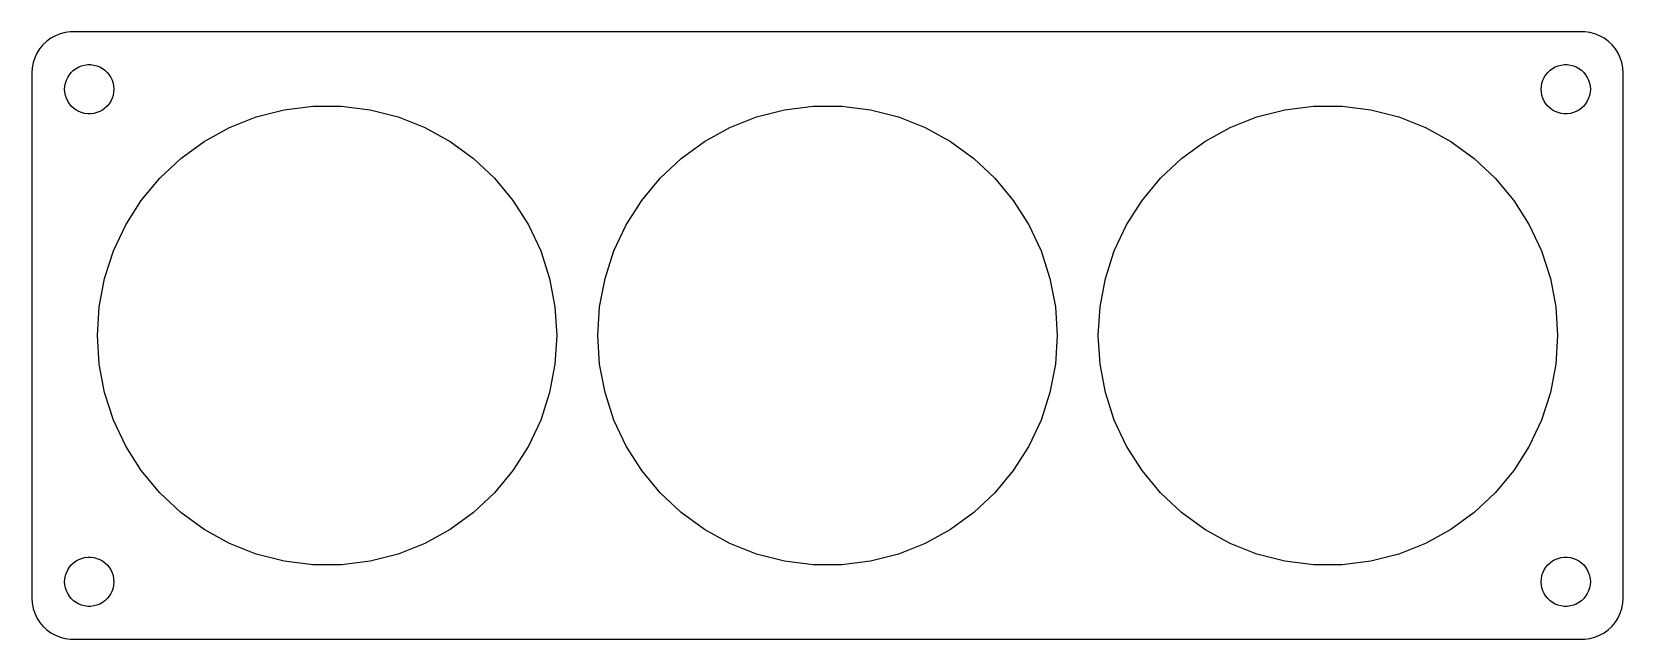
# Model space of a CAD drawing. Header units: metres. Extents: x -97 to 97, y -37 to 37.
import ezdxf

# ---------------------------------------------------------------- set-up
doc = ezdxf.new("R2010")
doc.units = ezdxf.units.M

msp = doc.modelspace()

# ---------------------------------------------------------------- linework, layer by layer
for p, q in [((-92.9369, 36.9114), (-93.5451, 36.7553)), ((-92.3139, 36.9901), (-92.9369, 36.9114)), ((92.3139, 36.9901), (-92.3139, 36.9901)), ((92.9369, 36.9114), (92.3139, 36.9901)), ((93.5451, 36.7553), (92.9369, 36.9114)), ((-96.0451, 34.9389), (-96.3815, 34.4088)), ((-95.6448, 35.4227), (-96.0451, 34.9389)), ((-95.1871, 35.8526), (-95.6448, 35.4227)), ((-94.6791, 36.2216), (-95.1871, 35.8526)), ((-94.1289, 36.5241), (-94.6791, 36.2216)), ((-93.5451, 36.7553), (-94.1289, 36.5241)), ((94.1289, 36.5241), (93.5451, 36.7553)), ((94.6791, 36.2216), (94.1289, 36.5241)), ((95.1871, 35.8526), (94.6791, 36.2216)), ((95.6448, 35.4227), (95.1871, 35.8526)), ((96.0451, 34.9389), (95.6448, 35.4227)), ((96.3815, 34.4088), (96.0451, 34.9389)), ((-96.8429, 33.2434), (-96.9606, 32.6267)), ((-96.6489, 33.8406), (-96.8429, 33.2434)), ((-96.3815, 34.4088), (-96.6489, 33.8406)), ((-90.5621, 32.9469), (-90.1884, 32.9941)), ((-90.1884, 32.9941), (-89.8116, 32.9941)), ((-89.8116, 32.9941), (-89.4379, 32.9469)), ((89.4379, 32.9469), (89.8116, 32.9941)), ((89.8116, 32.9941), (90.1884, 32.9941)), ((90.1884, 32.9941), (90.5621, 32.9469)), ((96.6489, 33.8406), (96.3815, 34.4088)), ((96.8429, 33.2434), (96.6489, 33.8406)), ((96.9606, 32.6267), (96.8429, 33.2434)), ((-96.9606, 32.6267), (-97, 32)), ((-97, 32), (-97, -32)), ((-92.9057, 30.7461), (-92.7893, 31.1044)), ((-92.7893, 31.1044), (-92.6289, 31.4453)), ((-92.6289, 31.4453), (-92.427, 31.7634)), ((-92.427, 31.7634), (-92.1869, 32.0536)), ((-92.1869, 32.0536), (-91.9123, 32.3115)), ((-91.9123, 32.3115), (-91.6075, 32.533)), ((-91.6075, 32.533), (-91.2773, 32.7145)), ((-91.2773, 32.7145), (-90.927, 32.8532)), ((-90.927, 32.8532), (-90.5621, 32.9469)), ((-89.4379, 32.9469), (-89.073, 32.8532)), ((-89.073, 32.8532), (-88.7227, 32.7145)), ((-88.7227, 32.7145), (-88.3925, 32.533)), ((-88.3925, 32.533), (-88.0877, 32.3115)), ((-88.0877, 32.3115), (-87.8131, 32.0536)), ((-87.8131, 32.0536), (-87.573, 31.7634)), ((-87.573, 31.7634), (-87.3711, 31.4453)), ((-87.3711, 31.4453), (-87.2107, 31.1044)), ((-87.2107, 31.1044), (-87.0943, 30.7461)), ((87.0943, 30.7461), (87.2107, 31.1044)), ((87.2107, 31.1044), (87.3711, 31.4453)), ((87.3711, 31.4453), (87.573, 31.7634)), ((87.573, 31.7634), (87.8131, 32.0536)), ((87.8131, 32.0536), (88.0877, 32.3115)), ((88.0877, 32.3115), (88.3925, 32.533)), ((88.3925, 32.533), (88.7227, 32.7145)), ((88.7227, 32.7145), (89.073, 32.8532)), ((89.073, 32.8532), (89.4379, 32.9469)), ((90.5621, 32.9469), (90.927, 32.8532)), ((90.927, 32.8532), (91.2773, 32.7145)), ((91.2773, 32.7145), (91.6075, 32.533)), ((91.6075, 32.533), (91.9123, 32.3115)), ((91.9123, 32.3115), (92.1869, 32.0536)), ((92.1869, 32.0536), (92.427, 31.7634)), ((92.427, 31.7634), (92.6289, 31.4453)), ((92.6289, 31.4453), (92.7893, 31.1044)), ((92.7893, 31.1044), (92.9057, 30.7461)), ((97, 32), (96.9606, 32.6267)), ((97, -32), (97, 32)), ((-93, 30), (-92.9763, 30.376)), ((-92.9763, 29.624), (-93, 30)), ((-92.9763, 30.376), (-92.9057, 30.7461)), ((-92.9057, 29.2539), (-92.9763, 29.624)), ((-92.7893, 28.8956), (-92.9057, 29.2539)), ((-87.0943, 29.2539), (-87.2107, 28.8956)), ((-87.0943, 30.7461), (-87.0237, 30.376)), ((-87.0237, 29.624), (-87.0943, 29.2539)), ((-87.0237, 30.376), (-87, 30)), ((-87, 30), (-87.0237, 29.624)), ((87, 30), (87.0237, 30.376)), ((87.0237, 29.624), (87, 30)), ((87.0237, 30.376), (87.0943, 30.7461)), ((87.0943, 29.2539), (87.0237, 29.624)), ((87.2107, 28.8956), (87.0943, 29.2539)), ((92.9057, 29.2539), (92.7893, 28.8956)), ((92.9057, 30.7461), (92.9763, 30.376)), ((92.9763, 29.624), (92.9057, 29.2539)), ((92.9763, 30.376), (93, 30)), ((93, 30), (92.9763, 29.624)), ((-92.6289, 28.5547), (-92.7893, 28.8956)), ((-92.427, 28.2366), (-92.6289, 28.5547)), ((-92.1869, 27.9464), (-92.427, 28.2366)), ((-91.9123, 27.6884), (-92.1869, 27.9464)), ((-91.6075, 27.467), (-91.9123, 27.6884)), ((-91.2773, 27.2855), (-91.6075, 27.467)), ((-90.927, 27.1468), (-91.2773, 27.2855)), ((-88.7227, 27.2855), (-89.073, 27.1468)), ((-88.3925, 27.467), (-88.7227, 27.2855)), ((-88.0877, 27.6884), (-88.3925, 27.467)), ((-87.8131, 27.9464), (-88.0877, 27.6884)), ((-87.573, 28.2366), (-87.8131, 27.9464)), ((-87.3711, 28.5547), (-87.573, 28.2366)), ((-87.2107, 28.8956), (-87.3711, 28.5547)), ((-69.6525, 26.6296), (-66.2467, 27.504)), ((-66.2467, 27.504), (-62.7581, 27.9447)), ((-62.7581, 27.9447), (-59.2419, 27.9447)), ((-59.2419, 27.9447), (-55.7533, 27.504)), ((-55.7533, 27.504), (-52.3475, 26.6296)), ((-8.65247, 26.6296), (-5.24667, 27.504)), ((-5.24667, 27.504), (-1.75813, 27.9447)), ((-1.75813, 27.9447), (1.75813, 27.9447)), ((1.75813, 27.9447), (5.24667, 27.504)), ((5.24667, 27.504), (8.65247, 26.6296)), ((52.3475, 26.6296), (55.7533, 27.504)), ((55.7533, 27.504), (59.2419, 27.9447)), ((59.2419, 27.9447), (62.7581, 27.9447)), ((62.7581, 27.9447), (66.2467, 27.504)), ((66.2467, 27.504), (69.6525, 26.6296)), ((87.3711, 28.5547), (87.2107, 28.8956)), ((87.573, 28.2366), (87.3711, 28.5547)), ((87.8131, 27.9464), (87.573, 28.2366)), ((88.0877, 27.6884), (87.8131, 27.9464)), ((88.3925, 27.467), (88.0877, 27.6884)), ((88.7227, 27.2855), (88.3925, 27.467)), ((89.073, 27.1468), (88.7227, 27.2855)), ((91.2773, 27.2855), (90.927, 27.1468)), ((91.6075, 27.467), (91.2773, 27.2855)), ((91.9123, 27.6884), (91.6075, 27.467)), ((92.1869, 27.9464), (91.9123, 27.6884)), ((92.427, 28.2366), (92.1869, 27.9464)), ((92.6289, 28.5547), (92.427, 28.2366)), ((92.7893, 28.8956), (92.6289, 28.5547)), ((-90.5621, 27.0531), (-90.927, 27.1468)), ((-90.1884, 27.0059), (-90.5621, 27.0531)), ((-89.8116, 27.0059), (-90.1884, 27.0059)), ((-89.4379, 27.0531), (-89.8116, 27.0059)), ((-89.073, 27.1468), (-89.4379, 27.0531)), ((-76.0031, 23.6412), (-72.9218, 25.3351)), ((-72.9218, 25.3351), (-69.6525, 26.6296)), ((-52.3475, 26.6296), (-49.0782, 25.3351)), ((-49.0782, 25.3351), (-45.9968, 23.6412)), ((-15.0031, 23.6412), (-11.9218, 25.3351)), ((-11.9218, 25.3351), (-8.65247, 26.6296)), ((8.65247, 26.6296), (11.9218, 25.3351)), ((11.9218, 25.3351), (15.0031, 23.6412)), ((45.9968, 23.6412), (49.0782, 25.3351)), ((49.0782, 25.3351), (52.3475, 26.6296)), ((69.6525, 26.6296), (72.9218, 25.3351)), ((72.9218, 25.3351), (76.0031, 23.6412)), ((89.4379, 27.0531), (89.073, 27.1468)), ((89.8116, 27.0059), (89.4379, 27.0531)), ((90.1884, 27.0059), (89.8116, 27.0059)), ((90.5621, 27.0531), (90.1884, 27.0059)), ((90.927, 27.1468), (90.5621, 27.0531)), ((-78.8479, 21.5744), (-76.0031, 23.6412)), ((-45.9968, 23.6412), (-43.1521, 21.5744)), ((-17.8479, 21.5744), (-15.0031, 23.6412)), ((15.0031, 23.6412), (17.8479, 21.5744)), ((43.1521, 21.5744), (45.9968, 23.6412)), ((76.0031, 23.6412), (78.8479, 21.5744)), ((-81.4111, 19.1673), (-78.8479, 21.5744)), ((-43.1521, 21.5744), (-40.5889, 19.1673)), ((-20.4111, 19.1673), (-17.8479, 21.5744)), ((17.8479, 21.5744), (20.4111, 19.1673)), ((40.5889, 19.1673), (43.1521, 21.5744)), ((78.8479, 21.5744), (81.4111, 19.1673)), ((-83.6525, 16.458), (-81.4111, 19.1673)), ((-40.5889, 19.1673), (-38.3475, 16.458)), ((-22.6525, 16.458), (-20.4111, 19.1673)), ((20.4111, 19.1673), (22.6525, 16.458)), ((38.3475, 16.458), (40.5889, 19.1673)), ((81.4111, 19.1673), (83.6525, 16.458)), ((-85.5366, 13.4891), (-83.6525, 16.458)), ((-38.3475, 16.458), (-36.4634, 13.4891)), ((-24.5366, 13.4891), (-22.6525, 16.458)), ((22.6525, 16.458), (24.5366, 13.4891)), ((36.4634, 13.4891), (38.3475, 16.458)), ((83.6525, 16.458), (85.5366, 13.4891)), ((-87.0337, 10.3075), (-85.5366, 13.4891)), ((-36.4634, 13.4891), (-34.9662, 10.3075)), ((-26.0337, 10.3075), (-24.5366, 13.4891)), ((24.5366, 13.4891), (26.0337, 10.3075)), ((34.9662, 10.3075), (36.4634, 13.4891)), ((85.5366, 13.4891), (87.0337, 10.3075)), ((-88.1203, 6.9633), (-87.0337, 10.3075)), ((-34.9662, 10.3075), (-33.8797, 6.9633)), ((-27.1203, 6.9633), (-26.0337, 10.3075)), ((26.0337, 10.3075), (27.1203, 6.9633)), ((33.8797, 6.9633), (34.9662, 10.3075)), ((87.0337, 10.3075), (88.1203, 6.9633)), ((-88.7792, 3.50932), (-88.1203, 6.9633)), ((-33.8797, 6.9633), (-33.2208, 3.50932)), ((-27.7792, 3.50932), (-27.1203, 6.9633)), ((27.1203, 6.9633), (27.7792, 3.50932)), ((33.2208, 3.50932), (33.8797, 6.9633)), ((88.1203, 6.9633), (88.7792, 3.50932)), ((-89, 0), (-88.7792, 3.50932)), ((-33.2208, 3.50932), (-33, 0)), ((-28, 0), (-27.7792, 3.50932)), ((27.7792, 3.50932), (28, 0)), ((33, 0), (33.2208, 3.50932)), ((88.7792, 3.50932), (89, 0)), ((-88.7792, -3.50932), (-89, 0)), ((-33, 0), (-33.2208, -3.50932)), ((-27.7792, -3.50932), (-28, 0)), ((28, 0), (27.7792, -3.50932)), ((33.2208, -3.50932), (33, 0)), ((89, 0), (88.7792, -3.50932)), ((-88.1203, -6.9633), (-88.7792, -3.50932)), ((-33.2208, -3.50932), (-33.8797, -6.9633)), ((-27.1203, -6.9633), (-27.7792, -3.50932)), ((27.7792, -3.50932), (27.1203, -6.9633)), ((33.8797, -6.9633), (33.2208, -3.50932)), ((88.7792, -3.50932), (88.1203, -6.9633)), ((-87.0337, -10.3075), (-88.1203, -6.9633)), ((-33.8797, -6.9633), (-34.9662, -10.3075)), ((-26.0337, -10.3075), (-27.1203, -6.9633)), ((27.1203, -6.9633), (26.0337, -10.3075)), ((34.9662, -10.3075), (33.8797, -6.9633)), ((88.1203, -6.9633), (87.0337, -10.3075)), ((-85.5366, -13.4891), (-87.0337, -10.3075)), ((-34.9662, -10.3075), (-36.4634, -13.4891)), ((-24.5366, -13.4891), (-26.0337, -10.3075)), ((26.0337, -10.3075), (24.5366, -13.4891)), ((36.4634, -13.4891), (34.9662, -10.3075)), ((87.0337, -10.3075), (85.5366, -13.4891)), ((-83.6525, -16.458), (-85.5366, -13.4891)), ((-36.4634, -13.4891), (-38.3475, -16.458)), ((-22.6525, -16.458), (-24.5366, -13.4891)), ((24.5366, -13.4891), (22.6525, -16.458)), ((38.3475, -16.458), (36.4634, -13.4891)), ((85.5366, -13.4891), (83.6525, -16.458)), ((-81.4111, -19.1673), (-83.6525, -16.458)), ((-38.3475, -16.458), (-40.5889, -19.1673)), ((-20.4111, -19.1673), (-22.6525, -16.458)), ((22.6525, -16.458), (20.4111, -19.1673)), ((40.5889, -19.1673), (38.3475, -16.458)), ((83.6525, -16.458), (81.4111, -19.1673)), ((-78.8479, -21.5744), (-81.4111, -19.1673)), ((-40.5889, -19.1673), (-43.1521, -21.5744)), ((-17.8479, -21.5744), (-20.4111, -19.1673)), ((20.4111, -19.1673), (17.8479, -21.5744)), ((43.1521, -21.5744), (40.5889, -19.1673)), ((81.4111, -19.1673), (78.8479, -21.5744)), ((-76.0031, -23.6412), (-78.8479, -21.5744)), ((-43.1521, -21.5744), (-45.9968, -23.6412)), ((-15.0031, -23.6412), (-17.8479, -21.5744)), ((17.8479, -21.5744), (15.0031, -23.6412)), ((45.9968, -23.6412), (43.1521, -21.5744)), ((78.8479, -21.5744), (76.0031, -23.6412)), ((-72.9218, -25.3351), (-76.0031, -23.6412)), ((-45.9968, -23.6412), (-49.0782, -25.3351)), ((-11.9218, -25.3351), (-15.0031, -23.6412)), ((15.0031, -23.6412), (11.9218, -25.3351)), ((49.0782, -25.3351), (45.9968, -23.6412)), ((76.0031, -23.6412), (72.9218, -25.3351)), ((-91.2773, -27.2855), (-90.927, -27.1468)), ((-90.927, -27.1468), (-90.5621, -27.0531)), ((-90.5621, -27.0531), (-90.1884, -27.0059)), ((-90.1884, -27.0059), (-89.8116, -27.0059)), ((-89.8116, -27.0059), (-89.4379, -27.0531)), ((-89.4379, -27.0531), (-89.073, -27.1468)), ((-89.073, -27.1468), (-88.7227, -27.2855)), ((-69.6525, -26.6296), (-72.9218, -25.3351)), ((-66.2467, -27.504), (-69.6525, -26.6296)), ((-52.3475, -26.6296), (-55.7533, -27.504)), ((-49.0782, -25.3351), (-52.3475, -26.6296)), ((-8.65247, -26.6296), (-11.9218, -25.3351)), ((-5.24667, -27.504), (-8.65247, -26.6296)), ((8.65247, -26.6296), (5.24667, -27.504)), ((11.9218, -25.3351), (8.65247, -26.6296)), ((52.3475, -26.6296), (49.0782, -25.3351)), ((55.7533, -27.504), (52.3475, -26.6296)), ((69.6525, -26.6296), (66.2467, -27.504)), ((72.9218, -25.3351), (69.6525, -26.6296)), ((88.7227, -27.2855), (89.073, -27.1468)), ((89.073, -27.1468), (89.4379, -27.0531)), ((89.4379, -27.0531), (89.8116, -27.0059)), ((89.8116, -27.0059), (90.1884, -27.0059)), ((90.1884, -27.0059), (90.5621, -27.0531)), ((90.5621, -27.0531), (90.927, -27.1468)), ((90.927, -27.1468), (91.2773, -27.2855)), ((-92.9057, -29.2539), (-92.7893, -28.8956)), ((-92.7893, -28.8956), (-92.6289, -28.5547)), ((-92.6289, -28.5547), (-92.427, -28.2366)), ((-92.427, -28.2366), (-92.1869, -27.9464)), ((-92.1869, -27.9464), (-91.9123, -27.6884)), ((-91.9123, -27.6884), (-91.6075, -27.467)), ((-91.6075, -27.467), (-91.2773, -27.2855)), ((-88.7227, -27.2855), (-88.3925, -27.467)), ((-88.3925, -27.467), (-88.0877, -27.6884)), ((-88.0877, -27.6884), (-87.8131, -27.9464)), ((-87.8131, -27.9464), (-87.573, -28.2366)), ((-87.573, -28.2366), (-87.3711, -28.5547)), ((-87.3711, -28.5547), (-87.2107, -28.8956)), ((-87.2107, -28.8956), (-87.0943, -29.2539)), ((-62.7581, -27.9447), (-66.2467, -27.504)), ((-59.2419, -27.9447), (-62.7581, -27.9447)), ((-55.7533, -27.504), (-59.2419, -27.9447)), ((-1.75813, -27.9447), (-5.24667, -27.504)), ((1.75813, -27.9447), (-1.75813, -27.9447)), ((5.24667, -27.504), (1.75813, -27.9447)), ((59.2419, -27.9447), (55.7533, -27.504)), ((62.7581, -27.9447), (59.2419, -27.9447)), ((66.2467, -27.504), (62.7581, -27.9447)), ((87.0943, -29.2539), (87.2107, -28.8956)), ((87.2107, -28.8956), (87.3711, -28.5547)), ((87.3711, -28.5547), (87.573, -28.2366)), ((87.573, -28.2366), (87.8131, -27.9464)), ((87.8131, -27.9464), (88.0877, -27.6884)), ((88.0877, -27.6884), (88.3925, -27.467)), ((88.3925, -27.467), (88.7227, -27.2855)), ((91.2773, -27.2855), (91.6075, -27.467)), ((91.6075, -27.467), (91.9123, -27.6884)), ((91.9123, -27.6884), (92.1869, -27.9464)), ((92.1869, -27.9464), (92.427, -28.2366)), ((92.427, -28.2366), (92.6289, -28.5547)), ((92.6289, -28.5547), (92.7893, -28.8956)), ((92.7893, -28.8956), (92.9057, -29.2539)), ((-93, -30), (-92.9763, -29.624)), ((-92.9763, -30.376), (-93, -30)), ((-92.9763, -29.624), (-92.9057, -29.2539)), ((-92.9057, -30.7461), (-92.9763, -30.376)), ((-92.7893, -31.1044), (-92.9057, -30.7461)), ((-87.0943, -30.7461), (-87.2107, -31.1044)), ((-87.0943, -29.2539), (-87.0237, -29.624)), ((-87.0237, -30.376), (-87.0943, -30.7461)), ((-87.0237, -29.624), (-87, -30)), ((-87, -30), (-87.0237, -30.376)), ((87, -30), (87.0237, -29.624)), ((87.0237, -30.376), (87, -30)), ((87.0237, -29.624), (87.0943, -29.2539)), ((87.0943, -30.7461), (87.0237, -30.376)), ((87.2107, -31.1044), (87.0943, -30.7461)), ((92.9057, -30.7461), (92.7893, -31.1044)), ((92.9057, -29.2539), (92.9763, -29.624)), ((92.9763, -30.376), (92.9057, -30.7461)), ((92.9763, -29.624), (93, -30)), ((93, -30), (92.9763, -30.376)), ((-97, -32), (-96.9606, -32.6267)), ((-96.9606, -32.6267), (-96.8429, -33.2434)), ((-92.6289, -31.4453), (-92.7893, -31.1044)), ((-92.427, -31.7634), (-92.6289, -31.4453)), ((-92.1869, -32.0536), (-92.427, -31.7634)), ((-91.9123, -32.3115), (-92.1869, -32.0536)), ((-91.6075, -32.533), (-91.9123, -32.3115)), ((-91.2773, -32.7145), (-91.6075, -32.533)), ((-90.927, -32.8532), (-91.2773, -32.7145)), ((-90.5621, -32.9469), (-90.927, -32.8532)), ((-90.1884, -32.9941), (-90.5621, -32.9469)), ((-89.4379, -32.9469), (-89.8116, -32.9941)), ((-89.073, -32.8532), (-89.4379, -32.9469)), ((-88.7227, -32.7145), (-89.073, -32.8532)), ((-88.3925, -32.533), (-88.7227, -32.7145)), ((-88.0877, -32.3115), (-88.3925, -32.533)), ((-87.8131, -32.0536), (-88.0877, -32.3115)), ((-87.573, -31.7634), (-87.8131, -32.0536)), ((-87.3711, -31.4453), (-87.573, -31.7634)), ((-87.2107, -31.1044), (-87.3711, -31.4453)), ((87.3711, -31.4453), (87.2107, -31.1044)), ((87.573, -31.7634), (87.3711, -31.4453)), ((87.8131, -32.0536), (87.573, -31.7634)), ((88.0877, -32.3115), (87.8131, -32.0536)), ((88.3925, -32.533), (88.0877, -32.3115)), ((88.7227, -32.7145), (88.3925, -32.533)), ((89.073, -32.8532), (88.7227, -32.7145)), ((89.4379, -32.9469), (89.073, -32.8532)), ((89.8116, -32.9941), (89.4379, -32.9469)), ((90.5621, -32.9469), (90.1884, -32.9941)), ((90.927, -32.8532), (90.5621, -32.9469)), ((91.2773, -32.7145), (90.927, -32.8532)), ((91.6075, -32.533), (91.2773, -32.7145)), ((91.9123, -32.3115), (91.6075, -32.533)), ((92.1869, -32.0536), (91.9123, -32.3115)), ((92.427, -31.7634), (92.1869, -32.0536)), ((92.6289, -31.4453), (92.427, -31.7634)), ((92.7893, -31.1044), (92.6289, -31.4453)), ((96.8429, -33.2434), (96.9606, -32.6267)), ((96.9606, -32.6267), (97, -32)), ((-96.8429, -33.2434), (-96.6489, -33.8406)), ((-96.6489, -33.8406), (-96.3815, -34.4088)), ((-96.3815, -34.4088), (-96.0451, -34.9389)), ((-89.8116, -32.9941), (-90.1884, -32.9941)), ((90.1884, -32.9941), (89.8116, -32.9941)), ((96.0451, -34.9389), (96.3815, -34.4088)), ((96.3815, -34.4088), (96.6489, -33.8406)), ((96.6489, -33.8406), (96.8429, -33.2434)), ((-96.0451, -34.9389), (-95.6448, -35.4227)), ((-95.6448, -35.4227), (-95.1871, -35.8526)), ((-95.1871, -35.8526), (-94.6791, -36.2216)), ((-94.6791, -36.2216), (-94.1289, -36.5241)), ((-94.1289, -36.5241), (-93.5451, -36.7553)), ((-93.5451, -36.7553), (-92.9369, -36.9114)), ((92.9369, -36.9114), (93.5451, -36.7553)), ((93.5451, -36.7553), (94.1289, -36.5241)), ((94.1289, -36.5241), (94.6791, -36.2216)), ((94.6791, -36.2216), (95.1871, -35.8526)), ((95.1871, -35.8526), (95.6448, -35.4227)), ((95.6448, -35.4227), (96.0451, -34.9389)), ((-92.9369, -36.9114), (-92.3139, -36.9901)), ((-92.3139, -36.9901), (92.3139, -36.9901)), ((92.3139, -36.9901), (92.9369, -36.9114))]:
    msp.add_line(p, q)

doc.saveas('drawing.dxf')
